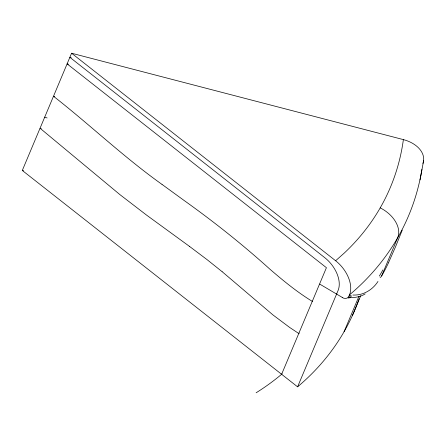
<?xml version="1.0" encoding="UTF-8"?>
<svg xmlns="http://www.w3.org/2000/svg" width="446" height="446" viewBox="0 0 446 446"><rect width="100%" height="100%" fill="white"/><g stroke="black" fill="none" stroke-linecap="round" stroke-linejoin="round"><path stroke-width="0.67" d="M423.6 160.705L420.054 179.928M402.22 230.158L395.68 246.465L388.784 262.058M359.069 298.887A360.602 264.155 22.8 0 1 297.588 386.833L22.3 170.461L71.583 53.225L403.379 139.609A27.791 18.565 7.8 0 1 422.92 163.465M281.621 374.283L326.422 267.7L67.101 63.878L68.45 64.23M297.588 386.833L338.074 290.519A26.821 17.093 49.9 0 0 324.671 257.593L69.86 57.317L71.209 57.668M319.771 284.124L343.487 298.145L345.499 298.497L347.306 298.028L348.56 296.897L349.502 294.867A373.653 273.716 22.8 0 0 397.681 237.735A373.597 273.677 22.8 0 0 421.894 169.458M344.078 331.696L358.969 296.272M352.385 315.545L360.714 295.731M377.979 281.448C372.533 289.995 363.122 295.553 352.892 295.04M312.551 301.117L312.272 301.357C297.153 292.102 283.4 280.818 269.997 269.267C242.747 244.653 213.98 221.796 184.098 200.466L162.054 184.432M299.182 333.129L298.77 333.491L289.705 327.481L273.002 314.965L222.175 271.714M349.502 294.867A27.791 17.712 49.9 0 0 335.621 260.748L344.228 253.099A345.711 253.25 22.8 0 0 380.209 207.864A345.806 253.317 22.8 0 0 403.379 139.609M365.163 293.914C360.117 297.22 354.063 297.733 348.198 297.733L350.684 297.593L348.231 297.906M348.956 296.172L351.219 295.403M342.221 297.527L342.745 297.41M336.568 294.104L336.886 294.042M22.3 170.461L23.649 170.812M54.696 96.576L53.492 96.258C90.187 124.991 123.982 157.326 161.993 184.393M41.233 128.548L40.051 128.236L119.929 194.629L146.472 215.033L189.439 246.354M44.7 117.17L47.098 117.95M189.472 246.382L207.072 259.639L222.119 271.67M71.583 53.225L335.621 260.748M282.062 373.91A339.685 248.835 22.8 0 1 256.127 392.775M380.209 207.864A27.791 18.843 29.9 0 1 397.681 237.735L381.692 275.762A6.551 4.956 30.7 0 1 380.126 277.524M382.897 269.891A65.228 9.767 -69.4 0 1 379.329 276.068M388.773 262.215A38.317 4.822 -67.7 0 1 381.637 275.951M349.53 297.209A88.107 15.777 -42.7 0 1 351.403 296.596"/></g></svg>
